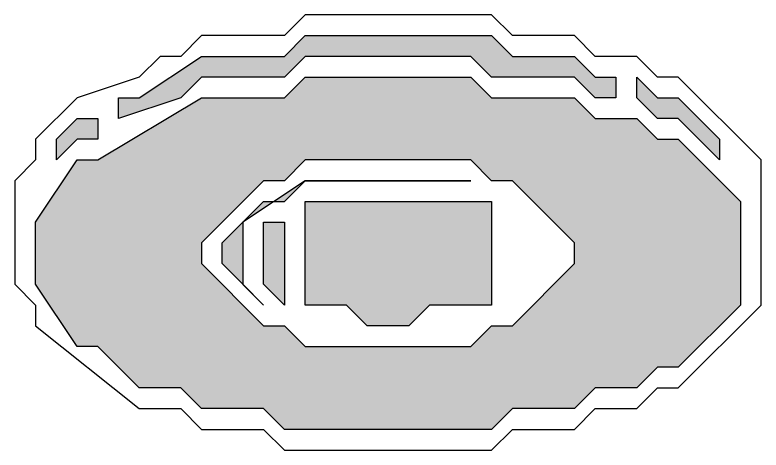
# Model space of a CAD drawing. Header units: millimetres. Extents: x 5 to 252589, y 5 to 415.
# Drawn here: x 12489.833 to 12492.833, y 349.667 to 351.417 of the extents above; entities that cross this region are included whole.
import ezdxf

# ---------------------------------------------------------------- set-up
doc = ezdxf.new("R2010")
doc.units = ezdxf.units.MM
doc.layers.add('HATCH', color=8, linetype='Continuous', lineweight=9)
doc.layers.add('OUTLINE', color=7, linetype='Continuous', lineweight=25)

msp = doc.modelspace()

# ---------------------------------------------------------------- hatches: boundary and pattern name
at = {"layer": 'HATCH', "true_color": 0xbfa37e}
msp.add_hatch(color=33, dxfattribs=at).paths.add_polyline_path([(12490.25, 351), (12490.25, 351.08333), (12490.33333, 351.08333), (12490.58333, 351.25), (12490.91667, 351.25), (12491, 351.33333), (12491.75, 351.33333), (12491.83333, 351.25), (12492.08333, 351.25), (12492.16667, 351.16667), (12492.25, 351.16667), (12492.25, 351.08333), (12492.16667, 351.08333), (12492.08333, 351.16667), (12491.75, 351.16667), (12491.66667, 351.25), (12491, 351.25), (12490.91667, 351.16667), (12490.58333, 351.16667), (12490.5, 351.08333)])
at = {"layer": 'HATCH', "true_color": 0xceb089}
h = msp.add_hatch(color=43, dxfattribs=at)
h.paths.add_polyline_path([(12489.91667, 350.33333), (12489.91667, 350.58333), (12490.08333, 350.83333), (12490.16667, 350.83333), (12490.58333, 351.08333), (12490.91667, 351.08333), (12491, 351.16667), (12491.66667, 351.16667), (12491.75, 351.08333), (12492.08333, 351.08333), (12492.16667, 351), (12492.33333, 351), (12492.41667, 350.91667), (12492.5, 350.91667), (12492.75, 350.66667), (12492.75, 350.25), (12492.5, 350), (12492.41667, 350), (12492.33333, 349.91667), (12492.16667, 349.91667), (12492.08333, 349.83333), (12491.83333, 349.83333), (12491.75, 349.75), (12490.91667, 349.75), (12490.83333, 349.83333), (12490.58333, 349.83333), (12490.5, 349.91667), (12490.33333, 349.91667), (12490.16667, 350.08333), (12490.08333, 350.08333)])
h.paths.add_polyline_path([(12490.58333, 350.41667), (12490.83333, 350.16667), (12490.91667, 350.16667), (12491, 350.08333), (12491.66667, 350.08333), (12491.75, 350.16667), (12491.83333, 350.16667), (12492.08333, 350.41667), (12492.08333, 350.5), (12491.83333, 350.75), (12491.75, 350.75), (12491.66667, 350.83333), (12491, 350.83333), (12490.91667, 350.75), (12490.83333, 350.75), (12490.58333, 350.5)], flags=0)
at = {"layer": 'HATCH', "true_color": 0xb99e7b}
for points in [[(12492.66667, 350.83333), (12492.5, 351), (12492.41667, 351), (12492.33333, 351.08333), (12492.33333, 351.16667), (12492.41667, 351.08333), (12492.5, 351.08333), (12492.66667, 350.91667)], [(12490, 350.83333), (12490, 350.91667), (12490.08333, 351), (12490.16667, 351), (12490.16667, 350.91667), (12490.08333, 350.91667)]]:
    msp.add_hatch(color=33, dxfattribs=at).paths.add_polyline_path(points)
at = {"layer": 'HATCH', "true_color": 0xb9bfc3}
msp.add_hatch(color=9, dxfattribs=at).paths.add_polyline_path([(12490.66667, 350.41667), (12490.66667, 350.5), (12490.83333, 350.66667), (12490.91667, 350.66667), (12491, 350.75), (12491.66667, 350.75), (12491, 350.75), (12490.75, 350.58333), (12490.75, 350.33333), (12490.83333, 350.25)])
at = {"layer": 'HATCH', "true_color": 0xabb0b4}
msp.add_hatch(color=253, dxfattribs=at).paths.add_polyline_path([(12491, 350.25), (12491, 350.66667), (12491.75, 350.66667), (12491.75, 350.25), (12491.5, 350.25), (12491.41667, 350.16667), (12491.25, 350.16667), (12491.16667, 350.25)])
at = {"layer": 'HATCH', "true_color": 0xa6abaf}
msp.add_hatch(color=253, dxfattribs=at).paths.add_polyline_path([(12490.91667, 350.25), (12490.83333, 350.33333), (12490.83333, 350.58333), (12490.91667, 350.58333)])

# ---------------------------------------------------------------- linework, layer by layer
at = {"layer": 'OUTLINE', "color": 139, "true_color": 0x42544a}
for points in [[(12489.83333, 350.33333), (12489.91667, 350.25), (12489.91667, 350.16667), (12490.33333, 349.83333), (12490.5, 349.83333), (12490.58333, 349.75), (12490.83333, 349.75), (12490.91667, 349.66667), (12491.75, 349.66667), (12491.83333, 349.75), (12492.08333, 349.75), (12492.16667, 349.83333), (12492.33333, 349.83333), (12492.41667, 349.91667), (12492.5, 349.91667), (12492.83333, 350.25), (12492.83333, 350.83333), (12492.5, 351.16667), (12492.41667, 351.16667), (12492.33333, 351.25), (12492.16667, 351.25), (12492.08333, 351.33333), (12491.83333, 351.33333), (12491.75, 351.41667), (12491, 351.41667), (12490.91667, 351.33333), (12490.58333, 351.33333), (12490.5, 351.25), (12490.41667, 351.25), (12490.33333, 351.16667), (12490.08333, 351.08333), (12489.91667, 350.91667), (12489.91667, 350.83333), (12489.83333, 350.75)], [(12490.25, 351), (12490.25, 351.08333), (12490.33333, 351.08333), (12490.58333, 351.25), (12490.91667, 351.25), (12491, 351.33333), (12491.75, 351.33333), (12491.83333, 351.25), (12492.08333, 351.25), (12492.16667, 351.16667), (12492.25, 351.16667), (12492.25, 351.08333), (12492.16667, 351.08333), (12492.08333, 351.16667), (12491.75, 351.16667), (12491.66667, 351.25), (12491, 351.25), (12490.91667, 351.16667), (12490.58333, 351.16667), (12490.5, 351.08333)], [(12489.91667, 350.33333), (12489.91667, 350.58333), (12490.08333, 350.83333), (12490.16667, 350.83333), (12490.58333, 351.08333), (12490.91667, 351.08333), (12491, 351.16667), (12491.66667, 351.16667), (12491.75, 351.08333), (12492.08333, 351.08333), (12492.16667, 351), (12492.33333, 351), (12492.41667, 350.91667), (12492.5, 350.91667), (12492.75, 350.66667), (12492.75, 350.25), (12492.5, 350), (12492.41667, 350), (12492.33333, 349.91667), (12492.16667, 349.91667), (12492.08333, 349.83333), (12491.83333, 349.83333), (12491.75, 349.75), (12490.91667, 349.75), (12490.83333, 349.83333), (12490.58333, 349.83333), (12490.5, 349.91667), (12490.33333, 349.91667), (12490.16667, 350.08333), (12490.08333, 350.08333)], [(12492.66667, 350.83333), (12492.5, 351), (12492.41667, 351), (12492.33333, 351.08333), (12492.33333, 351.16667), (12492.41667, 351.08333), (12492.5, 351.08333), (12492.66667, 350.91667)], [(12490, 350.83333), (12490, 350.91667), (12490.08333, 351), (12490.16667, 351), (12490.16667, 350.91667), (12490.08333, 350.91667)], [(12490.58333, 350.41667), (12490.83333, 350.16667), (12490.91667, 350.16667), (12491, 350.08333), (12491.66667, 350.08333), (12491.75, 350.16667), (12491.83333, 350.16667), (12492.08333, 350.41667), (12492.08333, 350.5), (12491.83333, 350.75), (12491.75, 350.75), (12491.66667, 350.83333), (12491, 350.83333), (12490.91667, 350.75), (12490.83333, 350.75), (12490.58333, 350.5)], [(12490.66667, 350.41667), (12490.66667, 350.5), (12490.83333, 350.66667), (12490.91667, 350.66667), (12491, 350.75), (12491.66667, 350.75), (12491, 350.75), (12490.75, 350.58333), (12490.75, 350.33333), (12490.83333, 350.25)], [(12491, 350.25), (12491, 350.66667), (12491.75, 350.66667), (12491.75, 350.25), (12491.5, 350.25), (12491.41667, 350.16667), (12491.25, 350.16667), (12491.16667, 350.25)], [(12490.91667, 350.25), (12490.83333, 350.33333), (12490.83333, 350.58333), (12490.91667, 350.58333)]]:
    msp.add_lwpolyline(points, close=True, dxfattribs=at)

doc.saveas('drawing.dxf')
